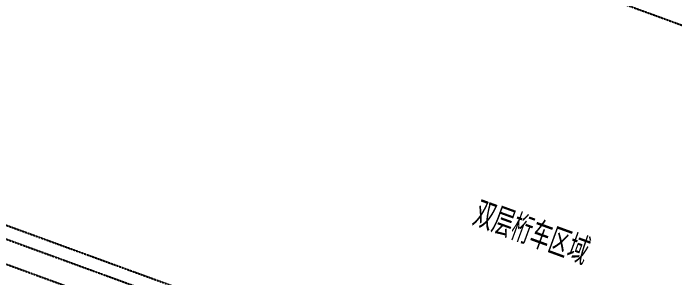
# Model space of a CAD drawing. Extents: x -111898 to 889894, y -2 to 1194865.
# Drawn here: x 582682 to 607970, y 828197 to 838316 of the extents above; entities that cross this region are included whole.
import ezdxf

# ---------------------------------------------------------------- set-up
doc = ezdxf.new("R2010")
doc.units = 0
doc.header["$LTSCALE"] = 10
doc.header["$MEASUREMENT"] = 0
doc.linetypes.add('10平面$0$DASH', pattern=[0.35, 0.25, -0.1])
doc.layers.add('0-WALL', color=252, linetype='Continuous')
doc.layers.add('WALL', color=252, linetype='Continuous')
doc.styles.add('10平面$0$Standard', font='gbenor.shx', dxfattribs={"bigfont": 'gbcbig.shx'})

msp = doc.modelspace()

# ---------------------------------------------------------------- hatches: boundary and pattern name
at = {"layer": '0-WALL'}
h = msp.add_hatch(dxfattribs=at)
h.set_pattern_fill('草坪或沼泽', color=8, scale=400, angle=-0.200257)
h.set_pattern_definition([(359.79974, (-824318.4, 704905.5), (1605.5824, 1594.398), [240, -48, 64, -48, 240, -960]), (359.79974, (-824398.3, 704953.8), (1605.5824, 1594.398), [160, -120, 240, -120, 160, -800]), (359.79974, (-823836, 705591.9), (1605.5824, 1594.398), [200, -80, 200, -1120]), (359.79974, (-824634.9, 705914.7), (1605.5824, 1594.398), [80, -160, 80, -1280]), (89.79974, (-824474.9, 705914.1), (-1594.398, 1605.5824), [144, -1456]), (89.79974, (-823998.3, 704952.4), (-1594.398, 1605.5824), [160, -1440]), (89.79974, (-823596, 705591), (-1594.398, 1605.5824), [160, -1440]), (44.79974, (-823790.3, 704935.7), (5.5922, 1599.9902), [160, -2102.7417]), (134.79974, (-824206.3, 704937.2), (-1599.9902, 5.5922), [160, -2102.7417]), (63.23469, (-823838.3, 704943.9), (5.5922, 1599.99023), [160, -3417.7088]), (75.7635, (-823918.27, 704952.15), (5.59221, 1599.99023), [160, -6436.969]), (75.7635, (-823516.03, 705590.75), (5.59221, 1599.99023), [128, -6468.969]), (75.7635, (-824442.9, 705914), (5.59221, 1599.99023), [112, -6484.969]), (103.835987, (-824078.27, 704952.7), (5.59221, 1599.99023), [160, -6436.969]), (103.835987, (-823676.03, 705591.3), (5.59221, 1599.99023), [128, -6468.969]), (103.835987, (-824506.9, 705914.2), (5.59221, 1599.99023), [112, -6484.969]), (116.364795, (-824158.3, 704945), (5.5922, 1599.99023), [160, -3417.7069])])
edge = h.paths.add_edge_path()
edge.add_line((741503.08, 933538.38), (741712.87, 934018.57))
edge.add_line((741712.87, 934018.57), (745060.96, 941812.89))
edge.add_line((745060.96, 941812.89), (766890.86, 1001849.76))
edge.add_line((766890.86, 1001849.76), (760346.98, 1016169.02))
edge.add_line((760346.98, 1016169.02), (737579.78, 1026362.54))
edge.add_line((737579.78, 1026362.54), (720756.11, 1037729.77))
edge.add_line((720756.11, 1037729.77), (653654.65, 1067773.01))
edge.add_line((653654.65, 1067773.01), (467795.25, 820503.81))
edge.add_line((467795.25, 820503.81), (468143.58, 820404.89))
edge.add_line((468143.58, 820404.89), (647181.92, 1058601.18))
edge.add_line((647181.92, 1058601.18), (648464.56, 1058132.56))
edge.add_line((648464.56, 1058132.56), (650350.23, 1063296.8))
edge.add_line((650350.23, 1063296.8), (720796.15, 1037558.69))
edge.add_line((720796.15, 1037558.69), (718909.6, 1032395.07))
edge.add_line((718909.6, 1032395.07), (725484.49, 1029992.9))
edge.add_line((725484.49, 1029992.9), (726513.26, 1032808.65))
edge.add_line((726513.26, 1032808.65), (729331.07, 1031779.14))
edge.add_line((729331.07, 1031779.14), (728302.36, 1028963.46))
edge.add_line((728302.36, 1028963.46), (747084.56, 1022101.19))
edge.add_line((747084.56, 1022101.19), (755217.14, 1018452.95))
edge.add_arc((743028.5, 1006160.87), 17310.64, -14.619994, 45.242091, ccw=False)
edge.add_line((759778.64, 1001791.54), (760685.99, 1001458.08))
edge.add_line((760685.99, 1001458.08), (765094.65, 999847.31))
edge.add_line((765094.65, 999847.31), (740941.69, 933744.02))
edge.add_line((740941.69, 933744.02), (741503.08, 933538.38))

# ---------------------------------------------------------------- linework, layer by layer
at = {"layer": 'WALL', "color": 8, "linetype": '10平面$0$DASH'}
for p, q in [((519610.39, 870242.05), (669142.54, 815608.96)), ((514102.5, 855166.82), (669927.78, 798234.48)), ((513930.92, 854697.19), (669756.2, 797764.84)), ((513622.03, 853851.75), (669447.31, 796919.4))]:
    msp.add_line(p, q, dxfattribs=at)

# ---------------------------------------------------------------- texts
at = {"layer": 'WALL', "color": 8, "style": '10平面$0$Standard'}
msp.add_text('双层桁车区域', height=1057.778, rotation=339.929672, dxfattribs=at).set_placement((600171.04, 830214.26))

doc.saveas('drawing.dxf')
